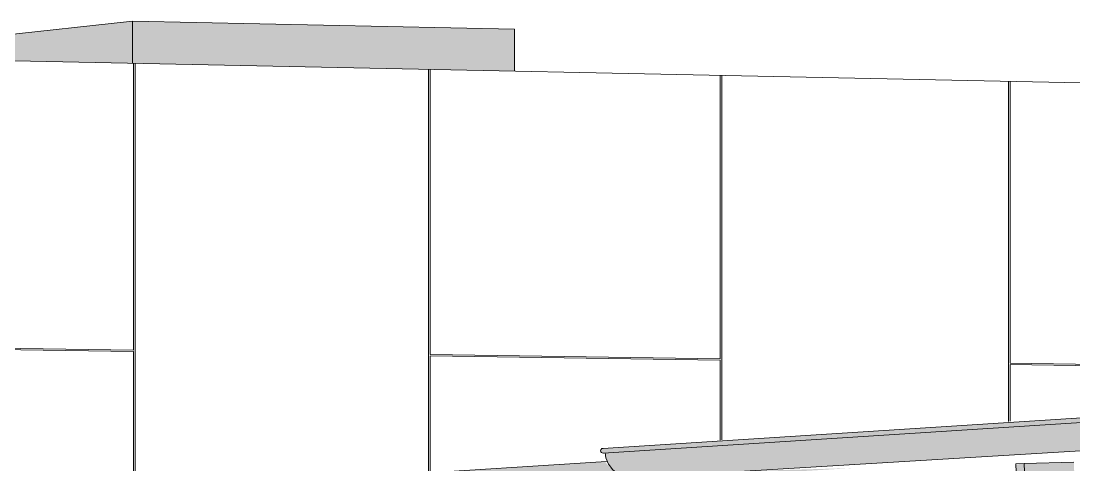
# Model space of a CAD drawing. Header units: inches. Extents: x 31156 to 31160, y -65 to 66.
# Drawn here: x 31156.94315 to 31156.98706, y 66.02688 to 66.04538 of the extents above; entities that cross this region are included whole.
import ezdxf

# ---------------------------------------------------------------- set-up
doc = ezdxf.new("R2010")
doc.units = ezdxf.units.IN
doc.header["$MEASUREMENT"] = 0
for name, color, linetype, lineweight in [('A-ROOF', 132, 'Continuous', 13), ('A-ROOF-OTLN', 132, 'Continuous', 9), ('A-WALL-PATT', 111, 'Continuous', 13), ('L-SITE-WALL', 31, 'Continuous', 13), ('M-EQPM', 50, 'Continuous', 9), ('S-BEAM', 12, 'Continuous', 9)]:
    doc.layers.add(name, color=color, linetype=linetype, lineweight=lineweight)

# ---------------------------------------------------------------- blocks, each defined once
blk = doc.blocks.new('FP_49-Looking North West')
at = {"layer": 'A-WALL-PATT', "lineweight": 9}
for p, q in [((-3323.306336, 66.03167), (-3323.306336, 66.043616)), ((-3323.306272, 66.025813), (-3323.306272, 66.043615)), ((-3323.294032, 66.026587), (-3323.294032, 66.043364)), ((-3323.293968, 66.031486), (-3323.293968, 66.043362)), ((-3323.281869, 66.031305), (-3323.281869, 66.043114)), ((-3323.281806, 66.027923), (-3323.281806, 66.043112)), ((-3323.269846, 66.028697), (-3323.269846, 66.042867)), ((-3323.269784, 66.031125), (-3323.269784, 66.042866)), ((-3323.306336, 66.03167), (-3323.31872, 66.031855)), ((-3323.31872, 66.031792), (-3323.306336, 66.031608)), ((-3323.306336, 66.025809), (-3323.306336, 66.031608)), ((-3323.281869, 66.031305), (-3323.293968, 66.031486)), ((-3323.293968, 66.031424), (-3323.281869, 66.031244)), ((-3323.293968, 66.026591), (-3323.293968, 66.031424)), ((-3323.281869, 66.027919), (-3323.281869, 66.031244)), ((-3323.257959, 66.030949), (-3323.269784, 66.031125)), ((-3323.269784, 66.031064), (-3323.257959, 66.030888)), ((-3323.269784, 66.028701), (-3323.269784, 66.031064))]:
    blk.add_line(p, q, dxfattribs=at)

msp = doc.modelspace()

# ---------------------------------------------------------------- hatches: boundary and pattern name
at = {"layer": 'A-ROOF', "lineweight": 5}
msp.add_hatch(color=256, dxfattribs=at).paths.add_polyline_path([(31156.889909, 66.021415), (31156.977815, 66.026751), (31156.973179, 66.02662), (31156.968468, 66.026362), (31156.968313, 66.026383), (31156.968036, 66.026499), (31156.967799, 66.02668), (31156.967502, 66.027017), (31156.889909, 66.022148)], flags=0)
at = {"layer": 'A-ROOF-OTLN', "lineweight": 5}
for points in [[(31156.967387, 66.027383), (31156.997002, 66.029282), (31156.99696, 66.029348), (31156.996975, 66.029425), (31156.99704, 66.029469), (31156.995748, 66.029386), (31156.967356, 66.027548), (31156.967323, 66.027483), (31156.967346, 66.027413), (31156.967364, 66.027395)], [(31156.967467, 66.027538), (31156.996962, 66.029394), (31156.996975, 66.029354), (31156.997144, 66.029386), (31156.997107, 66.029436), (31156.967464, 66.02754)], [(31156.968644, 66.026339), (31156.998351, 66.028152), (31156.997941, 66.028239), (31156.997749, 66.02832), (31156.9975, 66.028514), (31156.997283, 66.028827), (31156.997188, 66.029055), (31156.997147, 66.029365), (31156.996967, 66.029323), (31156.996967, 66.029265), (31156.967514, 66.027383), (31156.967541, 66.027183), (31156.967655, 66.026912), (31156.967837, 66.026677), (31156.968073, 66.026497), (31156.968349, 66.026381)]]:
    msp.add_hatch(color=256, dxfattribs=at).paths.add_polyline_path(points, flags=0)
at = {"layer": 'M-EQPM', "lineweight": 5}
for points in [[(31156.9478, 66.043618), (31156.9478, 66.045382), (31156.940024, 66.044523), (31156.940024, 66.04378), (31156.940568, 66.043769)], [(31156.963728, 66.043291), (31156.963728, 66.045042), (31156.9478, 66.045382), (31156.9478, 66.043618), (31156.955024, 66.04347)]]:
    msp.add_hatch(color=256, dxfattribs=at).paths.add_polyline_path(points, flags=0)
at = {"layer": 'S-BEAM', "lineweight": 5}
for points in [[(31156.984736, 66.02453), (31156.985087, 66.024549), (31156.984986, 66.026943), (31156.984636, 66.026894), (31156.98466, 66.026337)], [(31156.985087, 66.024549), (31157.011368, 66.025353), (31157.010687, 66.025354), (31156.987157, 66.024663), (31156.987056, 66.027002), (31156.984986, 66.026943), (31156.985011, 66.026357)]]:
    msp.add_hatch(color=256, dxfattribs=at).paths.add_polyline_path(points, flags=0)

# ---------------------------------------------------------------- linework, layer by layer
at = {"layer": 'A-ROOF'}
msp.add_line((31156.889909, 66.022148), (31156.967571, 66.027021), dxfattribs=at)
at = {"layer": 'A-ROOF-OTLN'}
for p, q in [((31156.967415, 66.027572), (31156.997056, 66.02947)), ((31156.997072, 66.029262), (31156.967431, 66.027377)), ((31156.998444, 66.028154), (31156.968733, 66.026341))]:
    msp.add_line(p, q, dxfattribs=at)
for points in [[(31156.967437, 66.027377, 0), (31156.967412, 66.027377, 0), (31156.967387, 66.027383, 0), (31156.967364, 66.027395, 0), (31156.967346, 66.027413, 0), (31156.967332, 66.027434, 0), (31156.967324, 66.027458, 0), (31156.967323, 66.027483, 0), (31156.967328, 66.027507, 0), (31156.967339, 66.027529, 0), (31156.967356, 66.027548, 0), (31156.967376, 66.027562, 0), (31156.9674, 66.02757, 0), (31156.967426, 66.027572, 0)], [(31156.968764, 66.026344, 0), (31156.968644, 66.026339, 0), (31156.968349, 66.026381, 0), (31156.968073, 66.026497, 0), (31156.967837, 66.026677, 0), (31156.967655, 66.026912, 0), (31156.967541, 66.027183, 0), (31156.967506, 66.027382, 0)]]:
    msp.add_polyline3d(points, dxfattribs=at)
at = {"layer": 'L-SITE-WALL'}
msp.add_line((31157.01478, 66.042242), (31156.906465, 66.044466), dxfattribs=at)
at = {"layer": 'M-EQPM'}
for p, q in [((31156.940024, 66.044523), (31156.9478, 66.045382)), ((31156.9478, 66.045382), (31156.963728, 66.045042)), ((31156.9478, 66.043618), (31156.9478, 66.045382)), ((31156.963728, 66.043291), (31156.963728, 66.045042))]:
    msp.add_line(p, q, dxfattribs=at)
at = {"layer": 'S-BEAM'}
for p, q in [((31156.984986, 66.026943), (31156.984635, 66.026922)), ((31156.984986, 66.026943), (31156.987059, 66.027002)), ((31156.985087, 66.024549), (31156.984986, 66.026943)), ((31156.984635, 66.026922), (31156.984736, 66.02453))]:
    msp.add_line(p, q, dxfattribs=at)

# ---------------------------------------------------------------- block references
at = {"layer": 'L-SITE-WALL', "lineweight": 9}
msp.add_blockref('FP_49-Looking North West', (34480.254183, 0), dxfattribs=at)

doc.saveas('drawing.dxf')
